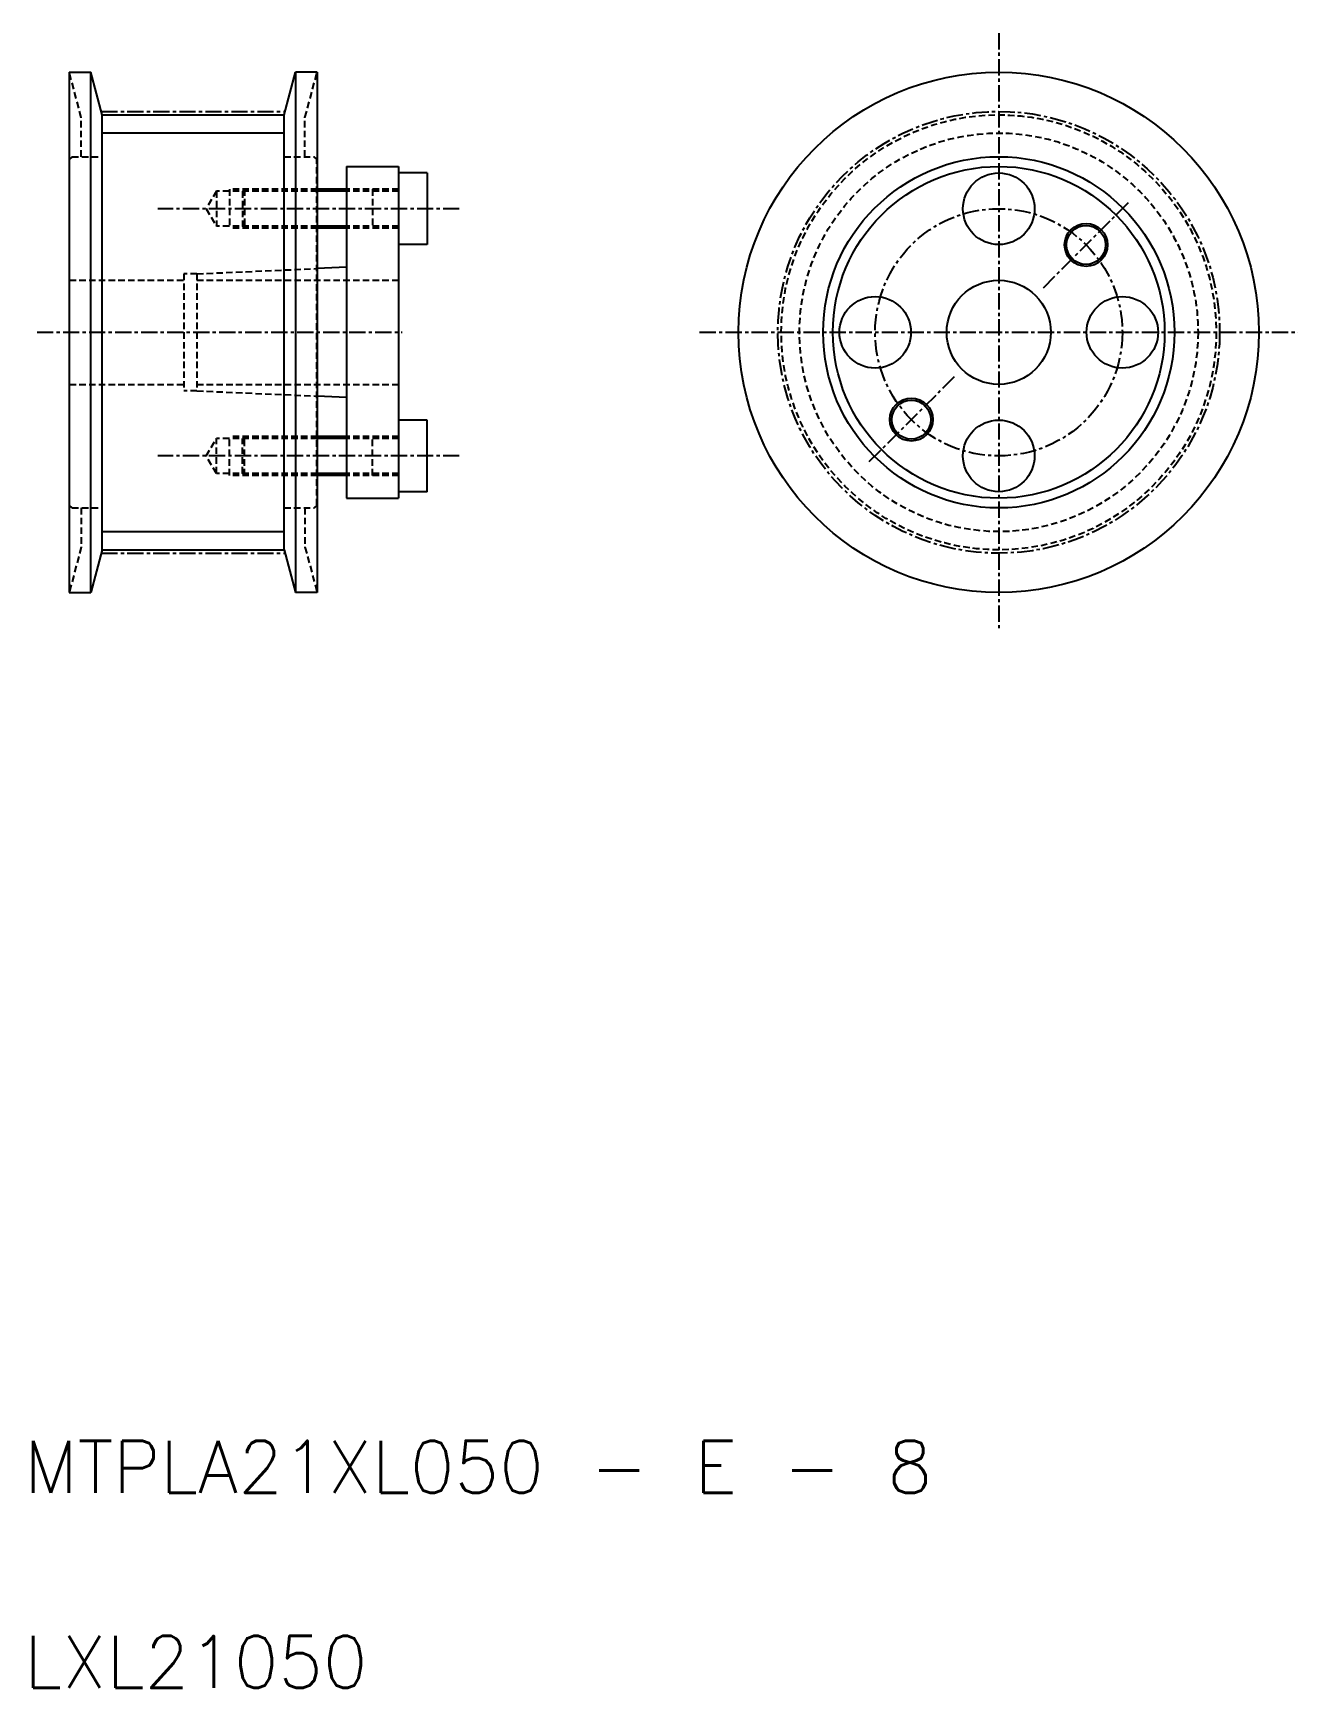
# Model space of a CAD drawing. Extents: x 34 to 131, y -12 to 115.
import ezdxf

# ---------------------------------------------------------------- set-up
doc = ezdxf.new("R2010")
doc.units = 0
doc.linetypes.add('CENTER', pattern=[2, 1.25, -0.25, 0.25, -0.25])
doc.linetypes.add('DASHED', pattern=[0.75, 0.5, -0.25])
doc.layers.get('0').update_dxf_attribs({"linetype": 'CONTINUOUS'})
doc.layers.add('CENTER', color=1, linetype='CENTER')
doc.styles.get("Standard").update_dxf_attribs({"font": 'txt', "bigfont": 'BIGFONT'})

msp = doc.modelspace()

# ---------------------------------------------------------------- linework, layer by layer
at = {"color": 7, "linetype": 'CONTINUOUS'}
for p, q in [((36.87, 111.92), (36.87, 71.92)), ((36.87, 111.92), (38.53, 111.92)), ((38.53, 71.92), (38.53, 111.92)), ((39.4, 108.65), (38.53, 111.92)), ((53.4, 108.65), (54.28, 111.92)), ((54.28, 111.92), (54.28, 71.92)), ((55.94, 111.92), (54.28, 111.92)), ((55.94, 111.92), (55.94, 71.92)), ((39.4, 75.2), (39.4, 108.65)), ((39.4, 108.65), (53.4, 108.65)), ((53.4, 75.2), (53.4, 108.65)), ((39.4, 107.25), (53.4, 107.25)), ((58.19, 104.67), (58.19, 79.17)), ((58.19, 104.67), (62.19, 104.67)), ((62.19, 104.67), (62.19, 79.17)), ((64.4, 104.17), (62.19, 104.17)), ((64.4, 104.17), (64.4, 98.67)), ((58.19, 102.92), (55.94, 102.92)), ((58.19, 99.92), (55.94, 99.92)), ((64.4, 98.67), (62.19, 98.67)), ((58.19, 96.92), (55.94, 96.82)), ((58.19, 86.92), (55.94, 87.02)), ((64.4, 85.17), (62.19, 85.17)), ((64.4, 79.67), (64.4, 85.17)), ((58.19, 83.92), (55.94, 83.92)), ((58.19, 80.92), (55.94, 80.92)), ((58.19, 79.17), (62.19, 79.17)), ((64.4, 79.67), (62.19, 79.67)), ((39.4, 76.6), (53.4, 76.6)), ((39.4, 75.2), (38.53, 71.92)), ((39.4, 75.2), (53.4, 75.2)), ((53.4, 75.2), (54.28, 71.92)), ((36.87, 71.92), (38.53, 71.92)), ((55.94, 71.92), (54.28, 71.92))]:
    msp.add_line(p, q, dxfattribs=at)
at = {"color": 3, "linetype": 'DASHED'}
for p, q in [((37.8, 108.44), (36.87, 111.92)), ((55, 108.44), (55.94, 111.92)), ((37.8, 105.42), (37.8, 108.44)), ((55, 105.42), (55, 108.44)), ((37.1, 105.42), (36.9, 105.22)), ((36.9, 78.62), (36.9, 105.22)), ((37.1, 105.42), (39.4, 105.42)), ((53.4, 105.42), (55.7, 105.42)), ((55.9, 105.22), (55.7, 105.42)), ((55.9, 78.62), (55.9, 105.22)), ((48.19, 102.77), (47.41, 101.42)), ((48.19, 102.77), (48.19, 100.07)), ((55.94, 102.77), (48.19, 102.77)), ((49.19, 102.92), (49.19, 99.92)), ((55.94, 102.92), (49.19, 102.92)), ((50.34, 102.92), (50.19, 102.77)), ((50.19, 102.77), (50.19, 100.07)), ((50.34, 102.92), (50.34, 99.92)), ((62.19, 102.92), (58.19, 102.92)), ((62.19, 102.77), (58.19, 102.77)), ((60.19, 102.92), (60.19, 99.92)), ((47.41, 101.42), (48.19, 100.07)), ((55.94, 100.07), (48.19, 100.07)), ((55.94, 99.92), (49.19, 99.92)), ((50.34, 99.92), (50.19, 100.07)), ((62.19, 100.07), (58.19, 100.07)), ((62.19, 99.92), (58.19, 99.92)), ((46.69, 96.42), (55.94, 96.82)), ((36.9, 95.92), (45.69, 95.92)), ((46.69, 96.42), (45.69, 96.42)), ((45.69, 96.42), (45.69, 87.42)), ((46.69, 96.42), (46.69, 87.42)), ((46.69, 95.92), (62.19, 95.92)), ((36.9, 87.92), (45.69, 87.92)), ((46.69, 87.92), (62.19, 87.92)), ((46.69, 87.42), (45.69, 87.42)), ((46.69, 87.42), (55.94, 87.02)), ((47.41, 82.42), (48.19, 83.77)), ((55.94, 83.77), (48.19, 83.77)), ((48.19, 81.07), (48.19, 83.77)), ((55.94, 83.92), (49.19, 83.92)), ((49.19, 80.92), (49.19, 83.92)), ((50.34, 83.92), (50.19, 83.77)), ((50.19, 81.07), (50.19, 83.77)), ((50.34, 80.92), (50.34, 83.92)), ((62.19, 83.92), (58.19, 83.92)), ((62.19, 83.77), (58.19, 83.77)), ((60.19, 80.92), (60.19, 83.92)), ((48.19, 81.07), (47.41, 82.42)), ((55.94, 81.07), (48.19, 81.07)), ((55.94, 80.92), (49.19, 80.92)), ((50.34, 80.92), (50.19, 81.07)), ((62.19, 81.07), (58.19, 81.07)), ((62.19, 80.92), (58.19, 80.92)), ((37.1, 78.42), (36.9, 78.62)), ((37.1, 78.42), (39.4, 78.42)), ((37.8, 78.42), (37.8, 75.41)), ((53.4, 78.42), (55.7, 78.42)), ((55, 78.42), (55, 75.41)), ((55.9, 78.62), (55.7, 78.42)), ((37.8, 75.41), (36.87, 71.92)), ((55, 75.41), (55.94, 71.92))]:
    msp.add_line(p, q, dxfattribs=at)
at = {"color": 3, "linetype": 'CONTINUOUS'}
for p, q in [((58.19, 102.77), (55.94, 102.77)), ((58.19, 100.07), (55.94, 100.07)), ((58.19, 83.77), (55.94, 83.77)), ((58.19, 81.07), (55.94, 81.07))]:
    msp.add_line(p, q, dxfattribs=at)
at = {"color": 7, "linetype": 'CONTINUOUS'}
for centre, radius in [((108.33, 91.92), 20), ((108.33, 91.92), 13.5), ((108.33, 91.92), 12.75), ((108.33, 101.42), 2.75), ((115.04, 98.64), 1.5), ((108.33, 91.92), 4), ((98.83, 91.92), 2.75), ((117.83, 91.92), 2.75), ((101.61, 85.21), 1.5), ((108.33, 82.42), 2.75)]:
    msp.add_circle(centre, radius, dxfattribs=at)
at = {"color": 3, "linetype": 'DASHED'}
for radius in [16.72, 15.32]:
    msp.add_circle((108.33, 91.92), radius, dxfattribs=at)
at = {"color": 3, "linetype": 'CONTINUOUS'}
for centre in [(115.04, 98.64), (101.61, 85.21)]:
    msp.add_circle(centre, 1.65, dxfattribs=at)
at = {"layer": 'CENTER', "color": 1, "linetype": 'CENTER'}
for p, q in [((108.33, 114.92), (108.33, 68.92)), ((39.34, 108.9), (53.47, 108.9)), ((111.76, 95.35), (118.33, 101.93)), ((66.86, 101.42), (43.69, 101.42)), ((34.4, 91.92), (62.47, 91.92)), ((85.33, 91.92), (131.33, 91.92)), ((104.9, 88.49), (98.32, 81.92)), ((66.86, 82.42), (43.69, 82.42)), ((39.34, 74.94), (53.47, 74.94))]:
    msp.add_line(p, q, dxfattribs=at)
for radius in [16.98, 9.5]:
    msp.add_circle((108.33, 91.92), radius, dxfattribs=at)

# ---------------------------------------------------------------- texts
at = {"color": 7, "linetype": 'CONTINUOUS'}
for s, p in [('MTPLA21XL050 - E - 8', (33.41, 2.71)), ('LXL21050', (33.41, -12.29))]:
    msp.add_text(s, height=4, dxfattribs=at).set_placement(p)

doc.saveas('drawing.dxf')
